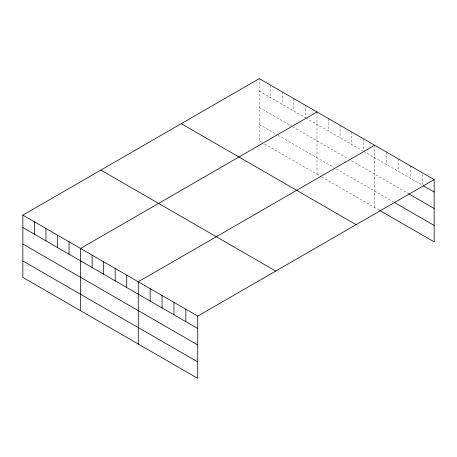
<?xml version="1.0" encoding="UTF-8"?>
<svg xmlns="http://www.w3.org/2000/svg" width="457" height="457" viewBox="0 0 457 457"><rect width="100%" height="100%" fill="white"/><g stroke="black" fill="none" stroke-linecap="round" stroke-linejoin="round"><path stroke-width="0.34" stroke-dasharray="2.29 1.71" d="M259.268 91.052L305.436 117.706L305.436 105.293M306.041 118.06L362.538 150.679M363.755 151.376L422.257 185.154L422.257 172.74M259.268 107.504L292.074 126.44M292.68 126.795L348.571 159.059M351.604 160.813L407.987 193.362M259.268 124.453L277.49 134.975M278.102 135.323L333.987 167.593M336.421 168.993L393.717 202.074M262.307 142.653L259.268 140.899L259.268 78.638M264.734 144.058L321.231 176.676M321.837 177.025L378.853 209.94M410.369 165.874L410.369 178.287M398.475 159.007L398.475 171.421M386.582 152.141L386.582 164.554M374.689 145.275L374.689 207.541M363.149 138.614L363.149 151.027M351.604 131.947L351.604 144.361M340.065 125.287L340.065 137.7M328.52 118.62L328.52 131.033M316.981 111.954L316.981 174.22M293.897 98.626L293.897 111.045M282.352 91.966L282.352 104.379M270.812 85.299L270.812 97.718"/><path stroke-width="0.69" d="M434.15 179.607L197.732 316.101L197.732 378.362L22.85 277.393L22.85 215.133L259.268 78.638L434.15 179.607L434.15 241.867L379.447 210.289M316.981 111.954L80.563 248.448L80.563 310.714M374.689 145.275L138.271 281.769L138.271 344.035M423.445 185.839L434.15 192.02M408.581 193.711L434.15 208.472M394.311 202.417L434.15 225.421M181.252 123.681L356.134 224.65M100.866 170.09L275.748 271.058M22.85 215.133L197.732 316.101M22.85 227.546L197.732 328.514M22.85 243.998L197.732 344.966M22.85 260.947L197.732 361.915M185.839 309.235L185.839 321.648M173.946 302.368L173.946 314.782M162.058 295.502L162.058 307.915M150.164 288.635L150.164 301.049M126.732 275.108L126.732 287.522M115.187 268.442L115.187 280.855M103.648 261.781L103.648 274.194M92.103 255.115L92.103 267.528M69.018 241.787L69.018 254.201M57.479 235.121L57.479 247.54M45.934 228.46L45.934 240.873M34.395 221.794L34.395 234.213"/></g></svg>
